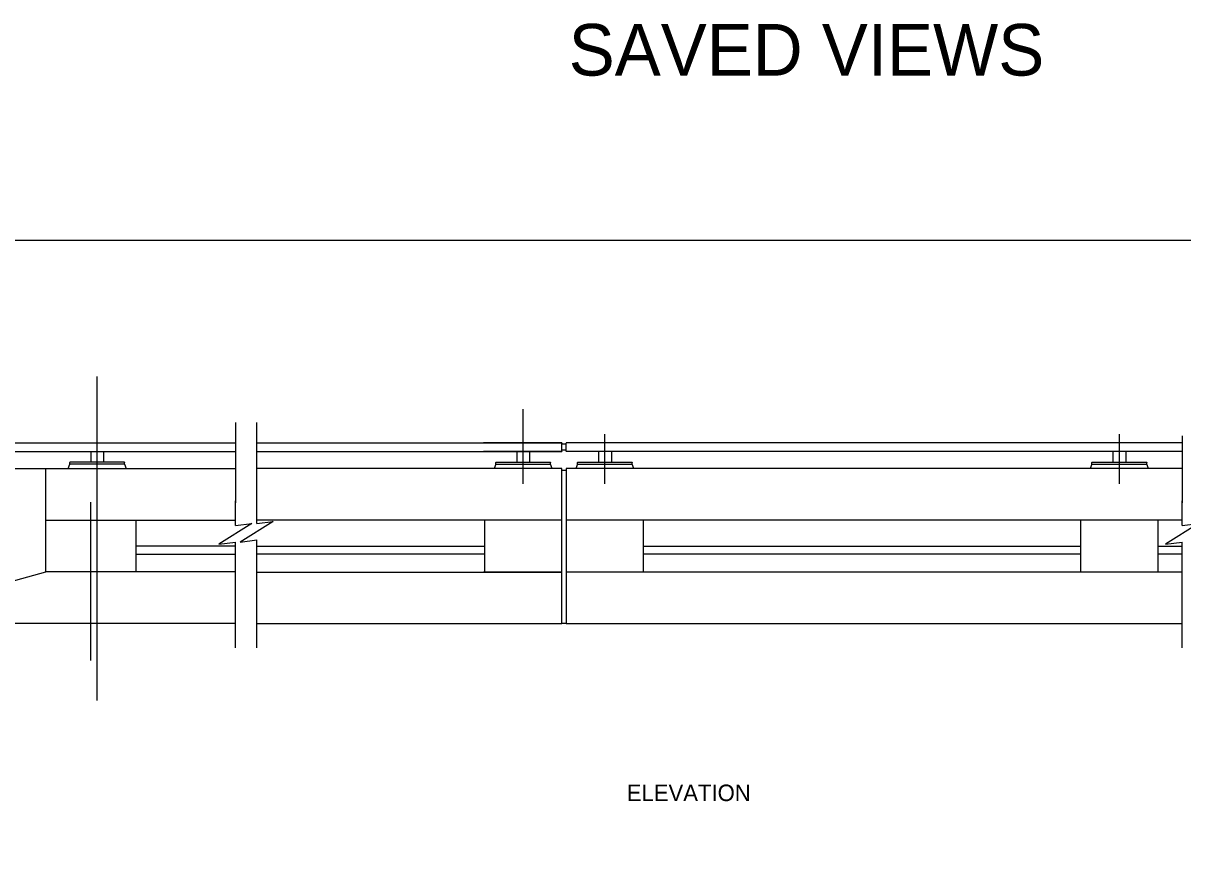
# Model space of a CAD drawing. Extents: x 25576 to 25873, y -3191 to -3046.
# Drawn here: x 25756.85 to 25779.31, y -3065.87 to -3049.54 of the extents above; entities that cross this region are included whole.
import ezdxf

# ---------------------------------------------------------------- set-up
doc = ezdxf.new("R2010")
doc.units = 0
for name, color, linetype in [('border_NO-PLOT', 7, 'Continuous'), ('pp_PRESENTATION', 7, 'Continuous'), ('str_Center-Line-A', 7, 'Continuous'), ('str_Concrete-A', 7, 'Continuous'), ('str_Reinforcement-C', 7, 'Continuous'), ('str_Structural-Steel-A', 7, 'Continuous'), ('tcd_BARRIER-CONC-anno', 7, 'Continuous')]:
    doc.layers.add(name, color=color, linetype=linetype)

msp = doc.modelspace()

# ---------------------------------------------------------------- linework, layer by layer
at = {"layer": 'pp_PRESENTATION'}
for p, q in [((25761.371, -3059.233), (25761.371, -3058.793)), ((25760.958, -3059.274), (25760.958, -3058.834)), ((25779.301, -3059.274), (25779.301, -3058.834)), ((25760.958, -3060.034), (25760.958, -3059.594)), ((25761.371, -3059.993), (25761.371, -3059.553)), ((25779.301, -3060.034), (25779.301, -3059.594))]:
    msp.add_line(p, q, dxfattribs=at)
for points in [[(25760.958, -3059.274), (25761.278, -3059.234), (25760.638, -3059.634), (25760.958, -3059.594)], [(25761.371, -3059.233), (25761.691, -3059.193), (25761.051, -3059.593), (25761.371, -3059.553)], [(25779.301, -3059.274), (25779.621, -3059.234), (25778.981, -3059.634), (25779.301, -3059.594)]]:
    msp.add_lwpolyline(points, dxfattribs=at)
at = {"layer": 'str_Center-Line-A'}
for p, q in [((25758.279, -3062.661), (25758.279, -3056.385)), ((25766.533, -3058.462), (25766.533, -3057.021)), ((25768.117, -3058.462), (25768.117, -3057.503)), ((25778.085, -3058.462), (25778.085, -3057.503)), ((25758.155, -3061.888), (25758.155, -3058.817))]:
    msp.add_line(p, q, dxfattribs=at)
at = {"layer": 'str_Concrete-A'}
for p, q in [((25751.197, -3058.171), (25760.958, -3058.171)), ((25757.279, -3058.165), (25757.28, -3060.171)), ((25767.283, -3058.171), (25761.371, -3058.171)), ((25767.283, -3058.171), (25765.764, -3058.171)), ((25767.283, -3061.171), (25767.283, -3058.171)), ((25767.367, -3058.171), (25767.367, -3061.171)), ((25779.301, -3058.171), (25767.367, -3058.171)), ((25757.279, -3059.171), (25760.958, -3059.171)), ((25759.029, -3059.165), (25759.03, -3060.176)), ((25767.283, -3059.171), (25761.371, -3059.171)), ((25767.283, -3059.171), (25765.764, -3059.171)), ((25765.783, -3059.171), (25765.783, -3060.176)), ((25779.301, -3059.171), (25767.367, -3059.171)), ((25768.867, -3060.176), (25768.867, -3059.171)), ((25777.335, -3059.171), (25777.335, -3060.176)), ((25778.835, -3060.176), (25778.835, -3059.171)), ((25760.958, -3060.171), (25757.28, -3060.171)), ((25757.28, -3060.176), (25753.696, -3061.171)), ((25761.371, -3060.176), (25766.908, -3060.176)), ((25765.408, -3060.176), (25767.283, -3060.176)), ((25767.283, -3060.176), (25765.764, -3060.176)), ((25779.301, -3060.176), (25767.367, -3060.176)), ((25760.958, -3061.171), (25748.304, -3061.171)), ((25761.371, -3061.171), (25767.283, -3061.171)), ((25765.764, -3061.171), (25767.283, -3061.171)), ((25767.367, -3061.171), (25779.301, -3061.171))]:
    msp.add_line(p, q, dxfattribs=at)
at = {"layer": 'str_Structural-Steel-A'}
for p, q in [((25760.958, -3057.276), (25760.958, -3058.834)), ((25761.371, -3058.793), (25761.371, -3057.276)), ((25753.709, -3057.671), (25760.958, -3057.671)), ((25761.371, -3057.671), (25766.908, -3057.671)), ((25765.408, -3057.671), (25767.283, -3057.671)), ((25767.283, -3057.671), (25765.764, -3057.671)), ((25767.283, -3057.671), (25767.283, -3057.676)), ((25767.283, -3057.832), (25767.283, -3057.676)), ((25767.367, -3057.694), (25767.283, -3057.694)), ((25767.367, -3057.671), (25767.367, -3057.676)), ((25779.301, -3057.671), (25767.367, -3057.671)), ((25767.367, -3057.832), (25767.367, -3057.676)), ((25779.301, -3057.537), (25779.301, -3058.834)), ((25753.71, -3057.837), (25760.958, -3057.837)), ((25761.371, -3057.837), (25766.908, -3057.837)), ((25765.408, -3057.837), (25767.283, -3057.837)), ((25767.283, -3057.837), (25765.764, -3057.837)), ((25767.367, -3057.814), (25767.283, -3057.814)), ((25767.283, -3057.832), (25767.283, -3057.837)), ((25767.367, -3057.832), (25767.367, -3057.837)), ((25779.301, -3057.837), (25767.367, -3057.837)), ((25757.717, -3058.171), (25757.748, -3058.087)), ((25758.811, -3058.046), (25757.748, -3058.046)), ((25757.748, -3058.046), (25757.748, -3058.051)), ((25757.748, -3058.082), (25757.748, -3058.051)), ((25757.748, -3058.082), (25757.748, -3058.087)), ((25758.811, -3058.087), (25757.748, -3058.087)), ((25758.811, -3058.046), (25758.811, -3058.051)), ((25758.811, -3058.082), (25758.811, -3058.051)), ((25758.811, -3058.082), (25758.811, -3058.087)), ((25758.811, -3058.087), (25758.842, -3058.171)), ((25766.002, -3058.087), (25765.971, -3058.171)), ((25766.002, -3058.046), (25766.002, -3058.051)), ((25766.002, -3058.046), (25767.065, -3058.046)), ((25766.002, -3058.082), (25766.002, -3058.051)), ((25766.002, -3058.082), (25766.002, -3058.087)), ((25766.002, -3058.087), (25767.065, -3058.087)), ((25767.065, -3058.046), (25767.065, -3058.051)), ((25767.065, -3058.082), (25767.065, -3058.051)), ((25767.065, -3058.082), (25767.065, -3058.087)), ((25767.096, -3058.171), (25767.065, -3058.087)), ((25767.585, -3058.087), (25767.554, -3058.171)), ((25767.585, -3058.046), (25767.585, -3058.051)), ((25767.585, -3058.046), (25768.648, -3058.046)), ((25767.585, -3058.082), (25767.585, -3058.051)), ((25767.585, -3058.082), (25767.585, -3058.087)), ((25767.585, -3058.087), (25768.648, -3058.087)), ((25768.648, -3058.046), (25768.648, -3058.051)), ((25768.648, -3058.082), (25768.648, -3058.051)), ((25768.648, -3058.082), (25768.648, -3058.087)), ((25768.679, -3058.171), (25768.648, -3058.087)), ((25777.554, -3058.087), (25777.522, -3058.171)), ((25777.554, -3058.046), (25777.554, -3058.051)), ((25777.554, -3058.046), (25778.616, -3058.046)), ((25777.554, -3058.082), (25777.554, -3058.051)), ((25777.554, -3058.082), (25777.554, -3058.087)), ((25777.554, -3058.087), (25778.616, -3058.087)), ((25778.616, -3058.046), (25778.616, -3058.051)), ((25778.616, -3058.082), (25778.616, -3058.051)), ((25778.616, -3058.082), (25778.616, -3058.087)), ((25778.647, -3058.171), (25778.616, -3058.087)), ((25767.283, -3058.2), (25767.367, -3058.2)), ((25760.958, -3058.834), (25760.958, -3058.793)), ((25779.301, -3058.834), (25779.301, -3058.793)), ((25760.958, -3059.671), (25759.029, -3059.671)), ((25761.371, -3059.671), (25765.783, -3059.671)), ((25768.867, -3059.671), (25777.335, -3059.671)), ((25778.835, -3059.671), (25779.301, -3059.671)), ((25759.03, -3059.825), (25760.958, -3059.825)), ((25765.783, -3059.825), (25761.371, -3059.825)), ((25761.371, -3061.644), (25761.371, -3059.937)), ((25777.335, -3059.825), (25768.867, -3059.825)), ((25779.301, -3059.825), (25778.835, -3059.825)), ((25760.958, -3061.644), (25760.958, -3059.991)), ((25779.301, -3061.644), (25779.301, -3059.991)), ((25767.283, -3061.163), (25767.367, -3061.163))]:
    msp.add_line(p, q, dxfattribs=at)
for points in [[(25758.154, -3057.837), (25758.154, -3058.046), (25758.154, -3058.046)], [(25758.404, -3057.837), (25758.404, -3058.046), (25758.404, -3058.046)], [(25766.408, -3057.837), (25766.408, -3058.046), (25766.408, -3058.046)], [(25766.658, -3057.837), (25766.658, -3058.046), (25766.658, -3058.046)], [(25767.992, -3057.837), (25767.992, -3058.046), (25767.992, -3058.046)], [(25768.242, -3057.837), (25768.242, -3058.046), (25768.242, -3058.046)], [(25777.96, -3057.837), (25777.96, -3058.046), (25777.96, -3058.046)], [(25778.21, -3057.837), (25778.21, -3058.046), (25778.21, -3058.046)]]:
    msp.add_lwpolyline(points, dxfattribs=at)
at = {"layer": 'tcd_BARRIER-CONC-anno'}
msp.add_lwpolyline([(25744.29, -3053.746), (25805.667, -3053.746), (25805.667, -3096.296), (25744.29, -3096.296)], close=True, dxfattribs=at)

# ---------------------------------------------------------------- texts
at = {"layer": 'border_NO-PLOT'}
msp.add_text('ELEVATION', height=0.32, dxfattribs=at).set_placement((25768.541, -3064.612))
at = {"layer": 'str_Reinforcement-C'}
msp.add_text('SAVED VIEWS', height=1, dxfattribs=at).set_placement((25767.415, -3050.555))

doc.saveas('drawing.dxf')
